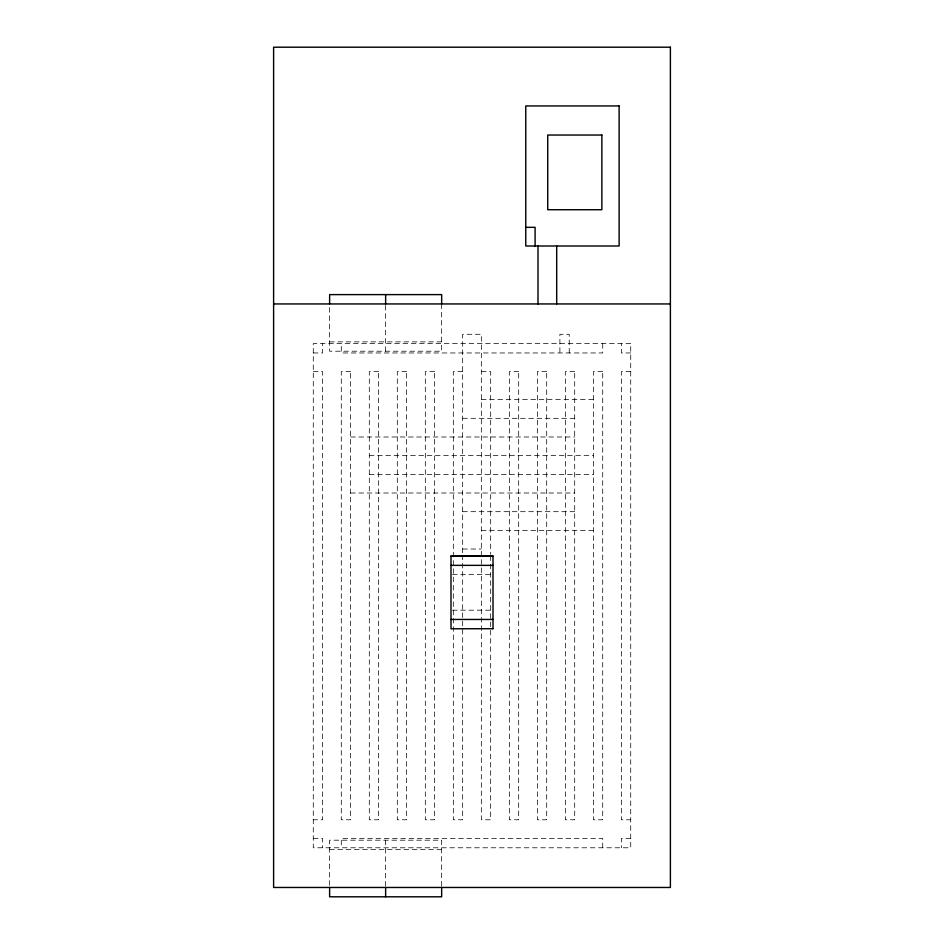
<?xml version="1.0" encoding="UTF-8"?>
<svg xmlns="http://www.w3.org/2000/svg" width="944" height="944" viewBox="0 0 944 944"><rect width="100%" height="100%" fill="white"/><g stroke="black" fill="none" stroke-linecap="round" stroke-linejoin="round"><path stroke-width="0.71" stroke-dasharray="4.72 3.54" d="M329.621 341.881L441.662 341.881M313.278 352.962L322.624 352.962L322.624 343.628M630.722 352.962L621.376 352.962L621.376 343.628M313.278 371.641L322.624 371.641L322.624 819.781L313.278 819.781M462.666 371.641L453.332 371.641L453.332 819.781L462.666 819.781L462.666 555.898M481.334 371.641L490.668 371.641L490.668 554.435M630.722 371.641L621.376 371.641L621.376 819.781L630.722 819.781M481.334 399.642L593.375 399.642M462.666 418.322L574.695 418.322M350.625 436.989L574.695 436.989M369.305 455.657L593.375 455.657M369.305 474.372L593.375 474.372M350.625 493.004L574.695 493.004M462.666 511.683L574.695 511.683M481.334 530.351L593.375 530.351M462.666 549.019L481.334 549.019M452.447 574.625L491.553 574.625M452.447 610.19L491.553 610.19M313.278 838.449L322.624 838.449L322.624 847.783M630.722 838.449L621.376 838.449L621.376 847.783M329.621 849.529L441.662 849.529M602.709 343.628L602.709 352.962L341.291 352.962L341.291 343.628M602.709 847.783L602.709 838.449L341.291 838.449L341.291 847.783M569.232 352.962L569.232 334.294L559.898 334.294L559.898 352.962M490.668 555.898L490.668 819.781L481.334 819.781L481.334 334.294L462.666 334.294L462.666 554.435M441.662 303.944L441.662 351.215L329.621 351.215L329.621 303.944M441.662 886.003L441.662 840.195L329.621 840.195L329.621 886.003M385.636 305.408L385.636 351.215M385.636 840.195L385.636 886.003M630.722 343.628L313.278 343.628L313.278 847.783L630.722 847.783L630.722 343.628M350.625 371.641L341.291 371.641L341.291 819.781L350.625 819.781L350.625 371.641M378.638 371.641L369.305 371.641L369.305 819.781L378.638 819.781L378.638 371.641M406.652 371.641L397.306 371.641L397.306 819.781L406.652 819.781L406.652 371.641M434.653 371.641L425.319 371.641L425.319 819.781L434.653 819.781L434.653 371.641M518.681 371.641L509.347 371.641L509.347 819.781L518.681 819.781L518.681 371.641M546.694 371.641L537.348 371.641L537.348 819.781L546.694 819.781L546.694 371.641M574.695 371.641L565.362 371.641L565.362 819.781L574.695 819.781L574.695 371.641M602.709 371.641L593.375 371.641L593.375 819.781L602.709 819.781L602.709 371.641"/><path stroke-width="1.42" d="M525.761 227.327L535.095 227.327L535.095 246.006M273.607 303.944L670.393 303.944M493.004 628.704L450.996 628.787L450.996 556.028L493.004 556.028L493.004 628.787M450.996 556.099L493.004 556.099M450.996 565.362L493.004 565.362M450.996 619.453L493.004 619.453M556.689 246.006L556.689 303.944M538.009 246.006L538.009 303.944M441.662 303.944L441.662 294.611L329.621 294.611L329.621 303.944M441.662 887.466L441.662 896.8L329.621 896.8L329.621 887.466M385.636 294.611L385.636 303.944M385.636 887.466L385.636 896.8M670.393 47.2L273.607 47.2L273.607 887.466L670.393 887.466L670.393 47.2M619.122 105.952L525.761 105.952L525.761 246.006L619.122 246.006L619.122 105.952M601.871 135.039L547.721 135.039L547.721 209.721L601.871 209.721L601.871 135.039"/></g></svg>
